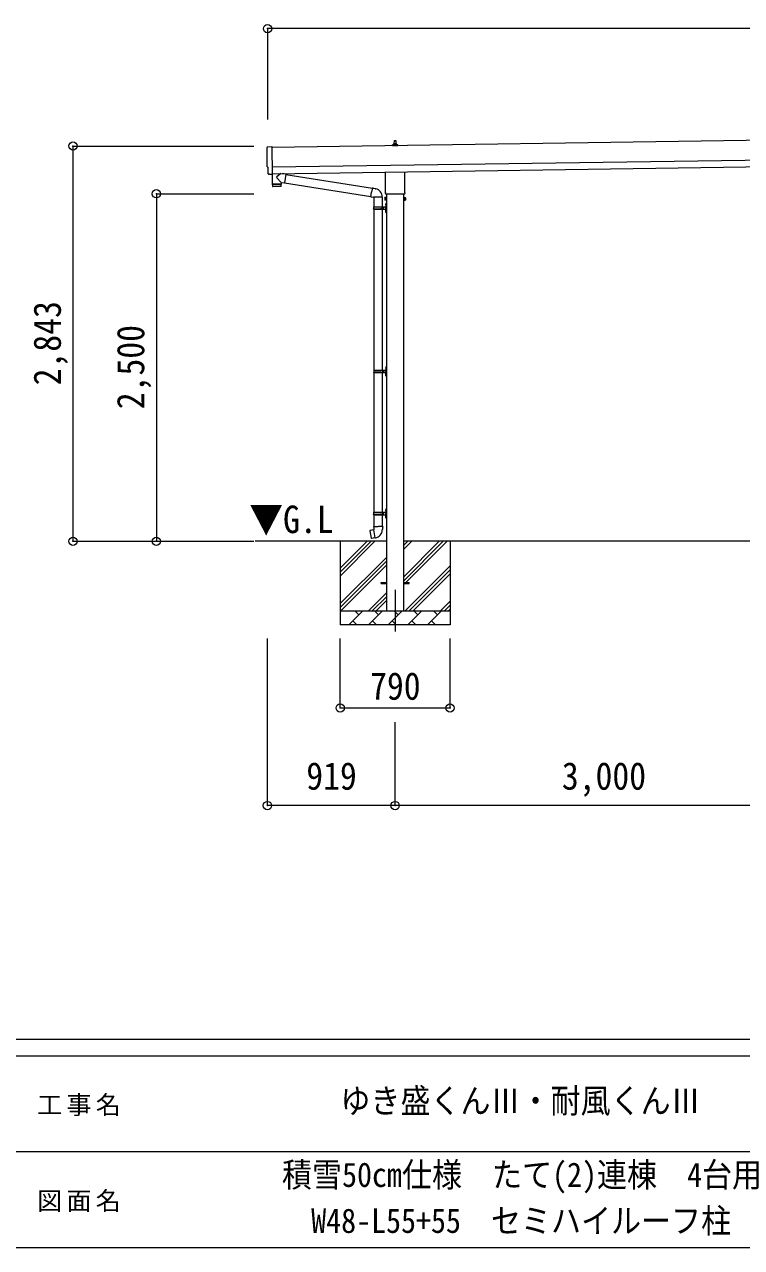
# Model space of a CAD drawing. Units: millimetres at full size, sheet at 1:60. Extents: x -16864 to 16864, y -11640 to 11640.
# Drawn here: x -831 to 4329, y -11640 to -2842 of the extents above; entities that cross this region are included whole.
import ezdxf
from ezdxf.enums import TextEntityAlignment as Align

# ---------------------------------------------------------------- set-up
doc = ezdxf.new("R2010")
doc.units = ezdxf.units.MM
doc.header["$LTSCALE"] = 60
doc.header["$PDMODE"] = 32
doc.header["$PDSIZE"] = 60
doc.linetypes.add('CHAIN1', pattern=[8, 5, -1, 1, -1])
for name, color, linetype, lineweight in [('0-1_Defpoints', 7, 'CHAIN1', 9), ('0-2_TEXT1', 4, 'Continuous', 9), ('0-3_SHAPE', 7, 'Continuous', 9), ('0-7_PARTS2', 7, 'Continuous', 9), ('0-8_TABLE1', 6, 'Continuous', 9), ('0-9_DIM1', 7, 'Continuous', 9), ('F-0', 7, 'Continuous', 9)]:
    doc.layers.add(name, color=color, linetype=linetype, lineweight=lineweight)
doc.styles.add('ＭＳ ゴシック', font='')
doc.styles.get('ＭＳ ゴシック').set_extended_font_data('MS Gothic')

msp = doc.modelspace()

# ---------------------------------------------------------------- linework, layer by layer
at = {"layer": '0-1_Defpoints'}
msp.add_line((1836.29, -6909.99), (1836.29, -7258.99), dxfattribs=at)
at = {"layer": '0-2_TEXT1'}
for p, q in [((6314.04, -3649.61), (949.09, -3726.26)), ((1830.6, -3700.73), (1831.33, -3677.21)), ((1832.33, -3676.23), (1840.87, -3676.23)), ((1841.87, -3677.21), (1842.6, -3700.73)), ((1818.35, -3716.23), (1818.35, -3708.52)), ((1854.85, -3716.23), (1818.35, -3716.23)), ((1818.73, -3707.73), (1854.47, -3707.73)), ((1819.11, -3707.55), (1825.83, -3705.92)), ((1826.22, -3705.73), (1846.98, -3705.73)), ((1826.6, -3704.94), (1826.6, -3700.73)), ((1827.6, -3700.73), (1845.6, -3700.73)), ((1846.6, -3704.94), (1846.6, -3700.73)), ((1854.08, -3707.55), (1847.36, -3705.92)), ((1854.85, -3716.23), (1854.85, -3708.52)), ((951.09, -3866.24), (6316.04, -3789.6)), ((951.8, -3916.24), (6316.76, -3839.6)), ((932.23, -3920.29), (925.3, -3920.02)), ((1767.99, -4050.22), (1767.99, -3904.58)), ((1904.59, -3902.63), (1904.59, -4050.22)), ((1762.29, -4088.49), (1763.05, -4087.18)), ((1762.29, -4088.49), (1762.29, -4105.49)), ((1762.29, -4105.49), (1763.05, -4106.8)), ((1769.29, -4092.08), (1763.05, -4092.08)), ((1769.29, -4101.9), (1763.05, -4101.9)), ((1769.29, -4106.8), (1763.05, -4106.8)), ((1766.29, -4058.99), (1766.29, -4053.49)), ((1904.23, -4062.49), (1768.36, -4062.49)), ((1771.79, -4106.19), (1769.29, -4106.19)), ((1773.79, -4062.49), (1773.79, -7059.99)), ((1898.79, -7059.99), (1898.79, -4062.49)), ((1900.79, -4106.19), (1903.29, -4106.19)), ((1903.29, -4092.08), (1909.53, -4092.08)), ((1903.29, -4101.9), (1909.53, -4101.9)), ((1903.29, -4106.8), (1909.53, -4106.8)), ((1906.29, -4053.49), (1906.29, -4058.99)), ((1910.29, -4088.49), (1909.53, -4087.18)), ((1910.29, -4105.49), (1909.53, -4106.8)), ((1910.29, -4088.49), (1910.29, -4105.49)), ((1736.29, -6855.49), (1773.79, -6855.49)), ((1736.29, -6864.49), (1736.29, -6855.49)), ((1736.29, -6855.49), (1773.79, -6855.49)), ((1736.29, -6864.49), (1736.29, -6855.49)), ((1898.79, -6855.49), (1936.29, -6855.49)), ((1898.79, -6855.49), (1936.29, -6855.49)), ((1936.29, -6864.49), (1936.29, -6855.49)), ((1936.29, -6864.49), (1936.29, -6855.49)), ((1736.29, -6864.49), (1773.79, -6864.49)), ((1736.29, -6864.49), (1773.79, -6864.49)), ((1898.79, -6864.49), (1936.29, -6864.49)), ((1898.79, -6864.49), (1936.29, -6864.49))]:
    msp.add_line(p, q, dxfattribs=at)
for points in [[(917.47, -3723.27), (949.02, -3721.17), (951.84, -3919)], [(922.42, -3917.07), (921.75, -3870.05), (921.15, -3870.06)], [(932.97, -3920), (933.62, -3919.36), (951.86, -3920.01)], [(1769.29, -4106.8), (1769.29, -4087.18), (1763.05, -4087.18)], [(1769.29, -4106.19), (1769.29, -4087.79), (1771.79, -4087.79)], [(1903.29, -4106.19), (1903.29, -4087.79), (1900.79, -4087.79)], [(1903.29, -4106.8), (1903.29, -4087.18), (1909.53, -4087.18)]]:
    msp.add_lwpolyline(points, dxfattribs=at)
for points in [[(1771.79, -4107.49), (1771.79, -4086.49), (1773.79, -4086.49), (1773.79, -4107.49)], [(1900.79, -4107.49), (1900.79, -4086.49), (1898.79, -4086.49), (1898.79, -4107.49)]]:
    msp.add_lwpolyline(points, close=True, dxfattribs=at)
for centre, radius, start, end in [((1832.33, -3677.23), 1, 90, 178.60509), ((1840.87, -3677.23), 1, 1.39491, 90), ((1819.35, -3708.52), 1, 103.62699, 180), ((1825.6, -3704.94), 1, 283.62699, 0), ((1830.68, -3701.37), 4.13, 90, 171.17633), ((1827.6, -3701.73), 1, 90, 180), ((1839.93, -3700.73), 4.83, 133.60282, 180), ((1833.27, -3700.73), 4.83, 0, 46.39718), ((1842.51, -3701.37), 4.13, 8.82367, 90), ((1845.6, -3701.73), 1, 0, 90), ((1847.6, -3704.94), 1, 180, 256.37301), ((1853.85, -3708.52), 1, 0, 76.37301), ((1778.53, -4096.99), 16.24, 162.41205, 197.58795), ((1766.64, -4089.63), 4.34, 145.61575, 214.38425), ((1766.64, -4104.35), 4.34, 145.61575, 214.38425), ((1770.29, -4053.49), 4, 125.09963, 180), ((1770.29, -4058.99), 4, 180, 194.47751), ((1770.29, -4058.99), 4, 194.47751, 241.04498), ((1902.29, -4058.99), 4, 298.95502, 345.52249), ((1902.29, -4053.49), 4, 0, 54.90037), ((1902.29, -4058.99), 4, 345.52249, 0), ((1894.05, -4096.99), 16.24, 342.41205, 17.58795), ((1905.95, -4089.63), 4.34, 325.61575, 34.38425), ((1905.95, -4104.35), 4.34, 325.61575, 34.38425)]:
    msp.add_arc(centre, radius, start, end, dxfattribs=at)
for centre, major_axis, ratio, start_param, end_param in [((917.67, -3726.27), (-3, -0.04), 0.99863, 4.7647489, 6.2979817), ((-3846.7, -3864.76), (4762.89, 68.04), 0.99863, 6.2686928, 6.2979817), ((921.09, -3865.66), (-4.41, -0.06), 0.99863, 6.2686928, 7.8539816), ((925.42, -3917.02), (-2.15, -2.1), 0.9974, 5.5252311, 7.0411395), ((932.27, -3919.29), (-0.717, -0.7), 0.9974, 0.7579542, 1.5707963)]:
    msp.add_ellipse(centre, major_axis=major_axis, ratio=ratio, start_param=start_param, end_param=end_param, dxfattribs=at)
at = {"layer": '0-3_SHAPE'}
for p, q in [((1773.79, -6559.99), (829.63, -6559.99)), ((1441.29, -6559.99), (1441.29, -7159.99)), ((1441.29, -6753.47), (1634.77, -6559.99)), ((1441.29, -6781.76), (1663.06, -6559.99)), ((1441.29, -6810.04), (1691.34, -6559.99)), ((4773.79, -6559.99), (1898.79, -6559.99)), ((1898.79, -6588.81), (1927.62, -6559.99)), ((1898.79, -6617.1), (1955.9, -6559.99)), ((1898.79, -6871.66), (2210.46, -6559.99)), ((1898.79, -6815.09), (2153.89, -6559.99)), ((1898.79, -6843.37), (2182.18, -6559.99)), ((2231.29, -6559.99), (2231.29, -7159.99)), ((1441.29, -7008.03), (1773.79, -6675.53)), ((1441.29, -7036.31), (1773.79, -6703.81)), ((1445.9, -7059.99), (1773.79, -6732.1)), ((1908.45, -7059.99), (2231.29, -6737.15)), ((1936.73, -7059.99), (2231.29, -6765.43)), ((1965.02, -7059.99), (2231.29, -6793.72)), ((1643.89, -7059.99), (1773.79, -6930.09)), ((1672.18, -7059.99), (1773.79, -6958.37)), ((1700.46, -7059.99), (1773.79, -6986.66)), ((2163.01, -7059.99), (2231.29, -6991.71)), ((2191.29, -7059.99), (2231.29, -7019.99)), ((1441.29, -7059.99), (2231.29, -7059.99)), ((1503.45, -7159.99), (1603.45, -7059.99)), ((1574.9, -7088.54), (1546.34, -7059.99)), ((1644.87, -7159.99), (1744.87, -7059.99)), ((1716.32, -7088.54), (1687.76, -7059.99)), ((1786.29, -7159.99), (1886.29, -7059.99)), ((1857.74, -7088.54), (1829.19, -7059.99)), ((1927.71, -7159.99), (2027.71, -7059.99)), ((1999.16, -7088.54), (1970.61, -7059.99)), ((2069.14, -7159.99), (2169.14, -7059.99)), ((2140.58, -7088.54), (2112.03, -7059.99)), ((2219.58, -7059.99), (2231.29, -7048.27)), ((2231.29, -7159.99), (1441.29, -7159.99)), ((1532, -7131.44), (1560.56, -7159.99)), ((1673.42, -7131.44), (1701.98, -7159.99)), ((1814.85, -7131.44), (1843.4, -7159.99)), ((1956.27, -7131.44), (1984.82, -7159.99)), ((2097.69, -7131.44), (2126.24, -7159.99))]:
    msp.add_line(p, q, dxfattribs=at)
at = {"layer": '0-8_TABLE1'}
for p, q in [((918.08, -2872.35), (918.08, -3526.68)), ((11757, -2872.35), (918.08, -2872.35)), ((-481.92, -3716.7), (818.77, -3716.7)), ((-481.92, -3716.7), (-481.92, -6559.99)), ((118.08, -4059.99), (818.77, -4059.99)), ((118.08, -4059.99), (118.08, -6559.99)), ((-481.92, -6559.99), (818.77, -6559.99)), ((917.77, -8460.99), (917.77, -7258.99)), ((1441.29, -7758.99), (1441.29, -7258.99)), ((2231.29, -7758.99), (2231.29, -7258.99)), ((1441.29, -7758.99), (2231.29, -7758.99)), ((1836.29, -8460.99), (1836.29, -7860.99)), ((1836.29, -8460.99), (917.77, -8460.99)), ((4836.29, -8460.99), (1836.29, -8460.99))]:
    msp.add_line(p, q, dxfattribs=at)
for p in [(918.08, -2872.35), (-481.92, -3716.7), (118.08, -4059.99), (-481.92, -6559.99), (118.08, -6559.99), (1441.29, -7758.99), (2231.29, -7758.99), (917.77, -8460.99), (1836.29, -8460.99)]:
    msp.add_point(p, dxfattribs=at)
at = {"layer": '0-9_DIM1'}
for p, q in [((951.84, -3919), (951.86, -3920.01)), ((1016.3, -3978.31), (985.43, -3945.2)), ((1013.25, -3915.36), (985.6, -3937.87)), ((1050.87, -3919.37), (1025.03, -3915.19)), ((1050.87, -3919.37), (1040.71, -3982.25)), ((1050.58, -3921.19), (1672.73, -4020.25)), ((952.49, -3992.23), (952.9, -4005.28)), ((1013.48, -4007.37), (955.95, -4008.19)), ((956.97, -3991.17), (957.01, -3992.17)), ((1011.97, -3990.39), (1011.96, -3991.39)), ((1016.3, -3978.31), (1040.71, -3982.25)), ((1016.3, -3978.31), (1016.47, -3990.32)), ((1041, -3980.43), (1662.31, -4079.35)), ((1673.05, -4018.43), (1667.52, -4049.8)), ((1673.05, -4018.43), (1674.19, -4016.45)), ((1674.19, -4016.45), (1677.76, -4017.08)), ((1677.76, -4017.08), (1678.17, -4019.43)), ((1692.69, -4022.25), (1694.37, -4023.88)), ((1694.37, -4023.88), (1696.49, -4024.33)), ((1661.99, -4081.16), (1667.52, -4049.8)), ((1661.99, -4081.16), (1662.39, -4083.42)), ((1661.99, -4081.16), (1667.14, -4081.98)), ((1662.39, -4083.42), (1665.95, -4084.05)), ((1665.95, -4084.05), (1667.14, -4081.98)), ((1667.14, -4081.98), (1681.75, -4084.29)), ((1681.75, -4084.29), (1683.95, -4083.31)), ((1744.25, -4083.71), (1683.06, -4083.71)), ((1683.79, -4083.71), (1683.79, -4153)), ((1743.79, -4083.71), (1743.79, -4153)), ((1768.76, -4133.85), (1769.39, -4133.85)), ((1768.76, -4133.85), (1768.76, -4142.15)), ((1769.39, -4133.85), (1769.39, -4142.15)), ((1769.39, -4133.85), (1769.79, -4134.25)), ((1769.79, -4130), (1772.79, -4128.5)), ((1769.79, -4130), (1769.79, -4162)), ((1769.79, -4134.25), (1769.79, -4141.75)), ((1772.79, -4128.5), (1772.79, -4162)), ((1772.79, -4128.5), (1773.79, -4128.5)), ((1773.79, -4128.5), (1773.79, -4162)), ((1680.79, -4155), (1731.12, -4155)), ((1680.79, -4169), (1731.12, -4169)), ((1681.79, -4153), (1767.79, -4153)), ((1681.79, -4153), (1681.79, -4155)), ((1681.79, -4171), (1681.79, -4169)), ((1681.79, -4171), (1767.79, -4171)), ((1683.79, -4171), (1683.79, -5328.49)), ((1740.79, -4153), (1740.79, -4157.5)), ((1740.79, -4157.5), (1742.79, -4157.5)), ((1740.79, -4171), (1740.79, -4166.5)), ((1740.79, -4166.5), (1742.79, -4166.5)), ((1742.79, -4157.5), (1742.79, -4162)), ((1742.79, -4166.5), (1742.79, -4162)), ((1743.79, -4171), (1743.79, -5328.49)), ((1748.79, -4153), (1748.79, -4162)), ((1748.79, -4157.5), (1751.79, -4157.5)), ((1748.79, -4171), (1748.79, -4162)), ((1748.79, -4166.5), (1751.79, -4166.5)), ((1751.79, -4157.5), (1751.79, -4162)), ((1751.79, -4166.5), (1751.79, -4162)), ((1767.49, -4135.85), (1769.54, -4136.85)), ((1767.49, -4183.85), (1769.54, -4184.85)), ((1768.76, -4142.15), (1769.39, -4142.15)), ((1768.76, -4181.85), (1769.39, -4181.85)), ((1768.76, -4181.85), (1768.76, -4190.15)), ((1768.76, -4190.15), (1769.39, -4190.15)), ((1769.39, -4142.15), (1769.79, -4141.75)), ((1769.39, -4181.85), (1769.39, -4190.15)), ((1769.39, -4181.85), (1769.79, -4182.25)), ((1769.39, -4190.15), (1769.79, -4189.75)), ((1769.54, -4136.85), (1770.15, -4138)), ((1769.54, -4184.85), (1770.15, -4186)), ((1769.79, -4194), (1769.79, -4162)), ((1769.79, -4182.25), (1769.79, -4189.75)), ((1769.79, -4194), (1772.79, -4195.5)), ((1772.79, -4195.5), (1772.79, -4162)), ((1772.79, -4195.5), (1773.79, -4195.5)), ((1773.79, -4195.5), (1773.79, -4162)), ((1683.29, -5330.49), (1733.62, -5330.49)), ((1683.29, -5344.49), (1733.62, -5344.49)), ((1683.79, -5346.48), (1683.79, -6350.99)), ((1684.29, -5328.49), (1684.29, -5330.49)), ((1684.29, -5328.49), (1767.79, -5328.49)), ((1684.29, -5346.49), (1684.29, -5344.49)), ((1684.29, -5346.49), (1767.79, -5346.49)), ((1743.29, -5328.49), (1743.29, -5332.99)), ((1743.29, -5332.99), (1745.29, -5332.99)), ((1743.29, -5346.49), (1743.29, -5341.99)), ((1743.29, -5341.99), (1745.29, -5341.99)), ((1743.79, -5346.48), (1743.79, -6350.99)), ((1745.29, -5332.99), (1745.29, -5337.49)), ((1745.29, -5341.99), (1745.29, -5337.49)), ((1751.29, -5328.49), (1751.29, -5337.49)), ((1751.29, -5332.99), (1754.29, -5332.99)), ((1751.29, -5346.49), (1751.29, -5337.49)), ((1751.29, -5341.99), (1754.29, -5341.99)), ((1754.29, -5332.99), (1754.29, -5337.49)), ((1754.29, -5341.99), (1754.29, -5337.49)), ((1767.49, -5311.34), (1769.54, -5312.34)), ((1767.49, -5359.34), (1769.54, -5360.34)), ((1768.76, -5309.34), (1769.39, -5309.34)), ((1768.76, -5309.34), (1768.76, -5317.64)), ((1768.76, -5317.64), (1769.39, -5317.64)), ((1768.76, -5357.34), (1769.39, -5357.34)), ((1768.76, -5357.34), (1768.76, -5365.64)), ((1768.76, -5365.64), (1769.39, -5365.64)), ((1769.39, -5309.34), (1769.39, -5317.64)), ((1769.39, -5309.34), (1769.79, -5309.74)), ((1769.39, -5317.64), (1769.79, -5317.24)), ((1769.39, -5357.34), (1769.39, -5365.64)), ((1769.39, -5357.34), (1769.79, -5357.74)), ((1769.39, -5365.64), (1769.79, -5365.24)), ((1769.54, -5312.34), (1770.15, -5313.49)), ((1769.54, -5360.34), (1770.15, -5361.49)), ((1769.79, -5305.49), (1772.79, -5303.99)), ((1769.79, -5305.49), (1769.79, -5337.49)), ((1769.79, -5309.74), (1769.79, -5317.24)), ((1769.79, -5369.49), (1769.79, -5337.49)), ((1769.79, -5357.74), (1769.79, -5365.24)), ((1772.79, -5303.99), (1772.79, -5337.49)), ((1772.79, -5303.99), (1773.79, -5303.99)), ((1772.79, -5370.99), (1772.79, -5337.49)), ((1773.79, -5303.99), (1773.79, -5337.49)), ((1773.79, -5370.99), (1773.79, -5337.49)), ((1769.79, -5369.49), (1772.79, -5370.99)), ((1772.79, -5370.99), (1773.79, -5370.99)), ((1767.49, -6333.84), (1769.54, -6334.84)), ((1768.76, -6331.84), (1769.39, -6331.84)), ((1768.76, -6331.84), (1768.76, -6340.14)), ((1769.39, -6331.84), (1769.39, -6340.14)), ((1769.39, -6331.84), (1769.79, -6332.24)), ((1769.79, -6327.99), (1772.79, -6326.49)), ((1769.79, -6327.99), (1769.79, -6359.99)), ((1769.79, -6332.24), (1769.79, -6339.74)), ((1772.79, -6326.49), (1772.79, -6359.99)), ((1772.79, -6326.49), (1773.79, -6326.49)), ((1773.79, -6326.49), (1773.79, -6359.99)), ((1680.79, -6352.99), (1731.12, -6352.99)), ((1680.79, -6366.99), (1731.12, -6366.99)), ((1681.79, -6350.99), (1767.79, -6350.99)), ((1681.79, -6350.99), (1681.79, -6352.99)), ((1681.79, -6368.99), (1681.79, -6366.99)), ((1681.79, -6368.99), (1767.79, -6368.99)), ((1683.79, -6368.99), (1683.79, -6453.92)), ((1740.79, -6350.99), (1740.79, -6355.49)), ((1740.79, -6355.49), (1742.79, -6355.49)), ((1740.79, -6368.99), (1740.79, -6364.49)), ((1740.79, -6364.49), (1742.79, -6364.49)), ((1742.79, -6355.49), (1742.79, -6359.99)), ((1742.79, -6364.49), (1742.79, -6359.99)), ((1743.79, -6368.99), (1743.79, -6453.92)), ((1748.79, -6350.99), (1748.79, -6359.99)), ((1748.79, -6355.49), (1751.79, -6355.49)), ((1748.79, -6368.99), (1748.79, -6359.99)), ((1748.79, -6364.49), (1751.79, -6364.49)), ((1751.79, -6355.49), (1751.79, -6359.99)), ((1751.79, -6364.49), (1751.79, -6359.99)), ((1767.49, -6381.84), (1769.54, -6382.84)), ((1768.76, -6340.14), (1769.39, -6340.14)), ((1768.76, -6379.84), (1769.39, -6379.84)), ((1768.76, -6379.84), (1768.76, -6388.14)), ((1768.76, -6388.14), (1769.39, -6388.14)), ((1769.39, -6340.14), (1769.79, -6339.74)), ((1769.39, -6379.84), (1769.39, -6388.14)), ((1769.39, -6379.84), (1769.79, -6380.24)), ((1769.39, -6388.14), (1769.79, -6387.74)), ((1769.54, -6334.84), (1770.15, -6335.99)), ((1769.54, -6382.84), (1770.15, -6383.99)), ((1769.79, -6391.99), (1769.79, -6359.99)), ((1769.79, -6380.24), (1769.79, -6387.74)), ((1769.79, -6391.99), (1772.79, -6393.49)), ((1772.79, -6393.49), (1772.79, -6359.99)), ((1772.79, -6393.49), (1773.79, -6393.49)), ((1773.79, -6393.49), (1773.79, -6359.99)), ((1655.33, -6482.37), (1654.52, -6483.54)), ((1654.52, -6483.54), (1664.14, -6538.1)), ((1683.2, -6477.12), (1655.33, -6482.37)), ((1668.07, -6479.77), (1667.86, -6480.01)), ((1681.94, -6453.92), (1679.79, -6454.7)), ((1679.79, -6454.7), (1679.79, -6458.32)), ((1679.79, -6458.32), (1682.03, -6459.13)), ((1681.94, -6453.92), (1713.79, -6453.92)), ((1681.94, -6453.92), (1682.03, -6459.13)), ((1682.03, -6459.13), (1682.29, -6473.92)), ((1682.29, -6473.92), (1683.64, -6475.92)), ((1693.56, -6534.41), (1683.42, -6476.94)), ((1683.45, -6476.12), (1683.45, -6476.82)), ((1683.64, -6475.92), (1683.61, -6475.92)), ((1745.64, -6453.92), (1713.79, -6453.92)), ((1743.98, -6475.86), (1743.91, -6478.02)), ((1745.29, -6473.92), (1743.98, -6475.86)), ((1747.79, -6458.32), (1745.55, -6459.13)), ((1745.64, -6453.92), (1747.79, -6454.7)), ((1747.79, -6454.7), (1747.79, -6458.32)), ((1678.17, -6537.01), (1677.89, -6536.85)), ((1693.86, -6535.18), (1693.62, -6534.51))]:
    msp.add_line(p, q, dxfattribs=at)
for points in [[(951.46, -3919.99), (952.47, -3991.23), (1016.47, -3990.32)], [(1016.44, -4004.37), (1016.48, -3991.32), (952.49, -3992.23)], [(1673.05, -4018.43), (1678.17, -4019.43), (1692.69, -4022.25)], [(1767.49, -4140.15), (1769.54, -4139.15), (1770.15, -4138)], [(1767.49, -4188.15), (1769.54, -4187.15), (1770.15, -4186)], [(1767.49, -5315.64), (1769.54, -5314.64), (1770.15, -5313.49)], [(1767.49, -5363.64), (1769.54, -5362.64), (1770.15, -5361.49)], [(1767.49, -6338.14), (1769.54, -6337.14), (1770.15, -6335.99)], [(1767.49, -6386.14), (1769.54, -6385.14), (1770.15, -6383.99)], [(1670.32, -6479.55), (1670.04, -6479.39), (1668.07, -6479.77)], [(1745.64, -6453.92), (1745.55, -6459.13), (1745.29, -6473.92)], [(1693.29, -6534.32), (1665.3, -6538.92), (1664.14, -6538.1)], [(1680.35, -6536.45), (1680.14, -6536.68), (1678.17, -6537.01)]]:
    msp.add_lwpolyline(points, dxfattribs=at)
for centre, radius, start, end in [((988.91, -3941.62), 5, 131.47396, 225.79244), ((955.9, -4005.19), 3, 181.81845, 270.86677), ((1013.44, -4004.37), 3, 270.81845, 359.81845), ((1683.95, -4083.31), 60.3, 359.62495, 78), ((1773.09, -4138), 6, 136.21765, 223.78235), ((1729.54, -4162), 49.25, 171.82876, 180.00002), ((1729.54, -4162), 49.25, 180.00002, 188.17127), ((1731.12, -4153), 2, 270, 359.99998), ((1731.12, -4171), 2, 0.00005, 90.00004), ((1773.09, -4186), 6, 136.21765, 223.78235), ((1767.79, -4151), 2, 270, 359.99998), ((1767.79, -4173), 2, 0.00005, 90.00004), ((1732.04, -5337.49), 49.25, 171.82876, 180.00002), ((1732.04, -5337.49), 49.25, 180.00002, 188.17127), ((1733.62, -5328.49), 2, 270, 359.99998), ((1733.62, -5346.49), 2, 0.00005, 90.00004), ((1773.09, -5313.49), 6, 136.21765, 223.78235), ((1773.09, -5361.49), 6, 136.21765, 223.78235), ((1767.79, -5326.49), 2, 270, 359.99998), ((1767.79, -5348.49), 2, 0.00005, 90.00004), ((1773.09, -6335.99), 6, 136.21765, 223.78235), ((1729.54, -6359.99), 49.25, 171.82876, 180.00002), ((1729.54, -6359.99), 49.25, 180.00002, 188.17127), ((1731.12, -6350.99), 2, 270, 359.99998), ((1731.12, -6368.99), 2, 0.00005, 90.00004), ((1773.09, -6383.99), 6, 136.21765, 223.78235), ((1767.79, -6348.99), 2, 270, 359.99998), ((1767.79, -6370.99), 2, 0.00005, 90.00004), ((1683.15, -6476.82), 0.3, 280.66842, 0), ((1683.65, -6476.12), 0.2, 100, 180), ((1683.64, -6475.92), 60.3, 279.96938, 358), ((1693.34, -6534.62), 0.3, 20, 99.33158), ((1694.05, -6535.11), 0.2, 200, 279.96938)]:
    msp.add_arc(centre, radius, start, end, dxfattribs=at)
at = {"layer": 'F-0', "color": 5, "lineweight": 5}
for p, q in [((-16864.12, -10140), (16015.88, -10140)), ((-16864.12, -10260), (10682.37, -10260)), ((-6897.63, -10950), (5402.37, -10950)), ((-16864.12, -11640), (16015.88, -11640))]:
    msp.add_line(p, q, dxfattribs=at)

# ---------------------------------------------------------------- texts
at = {"layer": '0-7_PARTS2', "style": 'ＭＳ ゴシック', "width": 0.9}
msp.add_text('▼G.L', height=197.9, dxfattribs=at).set_placement((786.91, -6560.27), align=Align.BOTTOM_LEFT)
at = {"layer": '0-8_TABLE1', "color": 7, "style": 'ＭＳ ゴシック', "width": 0.9}
for s, p in [('2,843', (-509.42, -5438.34)), ('2,500', (90.58, -5609.99))]:
    msp.add_text(s, height=197.9, rotation=90, dxfattribs=at).set_placement(p, align=Align.BOTTOM_LEFT)
for s, p in [('790', (1656.29, -7758.99)), ('919', (1197.03, -8405.99)), ('3,000', (3036.29, -8405.99))]:
    msp.add_text(s, height=197.9, dxfattribs=at).set_placement(p, align=Align.BOTTOM_LEFT)
at = {"layer": 'F-0', "style": 'ＭＳ ゴシック', "width": 0.9}
for s, p in [('ゆき盛くんⅢ・耐風くんⅢ', (1442.37, -10725)), ('積雪50cm仕様\u3000たて(2)連棟\u30004台用', (1022.37, -11256.91)), ('W48-L55+55\u3000セミハイルーフ柱', (1232.37, -11587.74))]:
    msp.add_text(s, height=176, dxfattribs=at).set_placement(p, align=Align.BOTTOM_LEFT)
at = {"layer": 'F-0', "char_height": 132, "attachment_point": 7, "style": 'ＭＳ ゴシック'}
for s, insert in [('\\T1.17;工事名', (-739.42, -10695)), ('\\T1.17;図面名', (-739.42, -11385))]:
    msp.add_mtext(s, dxfattribs=dict(at, insert=insert))

doc.saveas('drawing.dxf')
